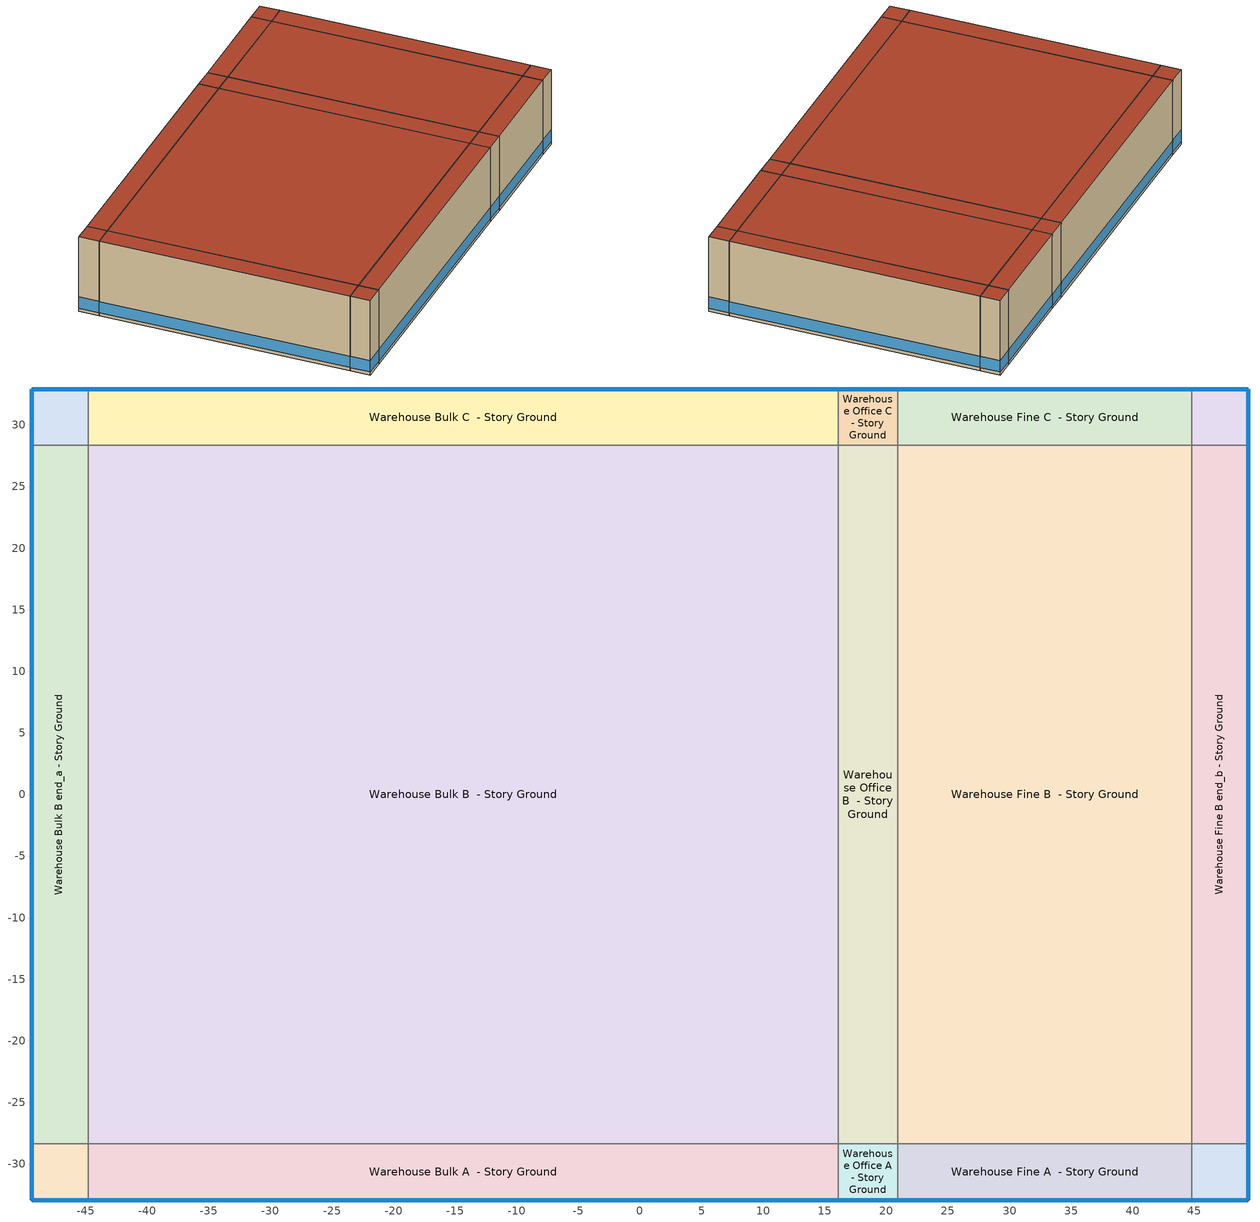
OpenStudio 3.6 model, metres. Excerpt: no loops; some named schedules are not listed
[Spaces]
Warehouse Bulk A end_a - Story Ground
 floor ground (Foundation F 093 Perim 914 Area 209): -49.38,-32.92 -49.38,-28.35 -44.81,-28.35 -44.81,-32.92 z0
 wall outside: -49.38,-28.35 -49.38,-32.92 -44.81,-32.92 z0:18.29
 wall to Warehouse Bulk B end_a - Story Ground: -44.81,-28.35 -49.38,-28.35 z0:18.29
 wall to Warehouse Bulk A  - Story Ground: -44.81,-32.92 -44.81,-28.35 z0:18.29
 window: -49.36,-32.92 -44.84,-32.92 / -49.38,-28.38 -49.38,-32.9 z0.76:3.54
 roof outside: -44.81,-32.92 -44.81,-28.35 -49.38,-28.35 -49.38,-32.92 z18.29
Warehouse Bulk B end_a - Story Ground
 floor ground (Foundation F 093 Perim 567 Area 25923): -49.38,-28.35 -49.38,28.35 -44.81,28.35 -44.81,-28.35 z0
 wall outside: -49.38,28.35 -49.38,-28.35 z0:18.29
 wall to Warehouse Bulk C end_a - Story Ground: -44.81,28.35 -49.38,28.35 z0:18.29
 wall to Warehouse Bulk B  - Story Ground: -44.81,-28.35 -44.81,28.35 z0:18.29
 window: -49.38,28.32 -49.38,-28.32 z0.76:3.51
 roof outside: -44.81,-28.35 -44.81,28.35 -49.38,28.35 -49.38,-28.35 z18.29
Warehouse Bulk C end_a - Story Ground
 floor ground (Foundation F 093 Perim 914 Area 209): -49.38,28.35 -49.38,32.92 -44.81,32.92 -44.81,28.35 z0
 wall outside: -44.81,32.92 -49.38,32.92 -49.38,28.35 z0:18.29
 wall to Warehouse Bulk C  - Story Ground: -44.81,28.35 -44.81,32.92 z0:18.29
 window: -44.84,32.92 -49.36,32.92 / -49.38,32.9 -49.38,28.38 z0.76:3.54
 roof outside: -44.81,28.35 -44.81,32.92 -49.38,32.92 -49.38,28.35 z18.29
Warehouse Bulk A  - Story Ground
 floor ground (Foundation F 093 Perim 6089 Area 27839): -44.81,-32.92 -44.81,-28.35 16.08,-28.35 16.08,-32.92 z0
 wall outside: -44.81,-32.92 16.08,-32.92 z0:18.29
 wall to Warehouse Bulk B  - Story Ground: 16.08,-28.35 -44.81,-28.35 z0:18.29
 wall to Warehouse Office A  - Story Ground: 16.08,-32.92 16.08,-28.35 z0:18.29
 window: -44.79,-32.92 16.05,-32.92 z0.76:3.51
 roof outside: 16.08,-32.92 16.08,-28.35 -44.81,-28.35 -44.81,-32.92 z18.29
Warehouse Bulk B  - Story Ground
 floor ground (Foundation F 093 Perim 0 Area 345251): -44.81,-28.35 -44.81,28.35 16.08,28.35 16.08,-28.35 z0
 wall to Warehouse Bulk C  - Story Ground: 16.08,28.35 -44.81,28.35 z0:18.29
 wall to Warehouse Office B  - Story Ground: 16.08,-28.35 16.08,28.35 z0:18.29
 roof outside: 16.08,-28.35 16.08,28.35 -44.81,28.35 -44.81,-28.35 z18.29
Warehouse Bulk C  - Story Ground
 floor ground (Foundation F 093 Perim 6089 Area 27839): -44.81,28.35 -44.81,32.92 16.08,32.92 16.08,28.35 z0
 wall outside: 16.08,32.92 -44.81,32.92 z0:18.29
 wall to Warehouse Office C  - Story Ground: 16.08,28.35 16.08,32.92 z0:18.29
 window: 16.05,32.92 -44.79,32.92 z0.76:3.51
 roof outside: 16.08,28.35 16.08,32.92 -44.81,32.92 -44.81,28.35 z18.29
Warehouse Office A  - Story Ground
 floor ground (Foundation F 093 Perim 484 Area 2213): 16.08,-32.92 16.08,-28.35 20.92,-28.35 20.92,-32.92 z0
 wall outside: 16.08,-32.92 20.92,-32.92 z0:18.29
 wall to Warehouse Office B  - Story Ground: 20.92,-28.35 16.08,-28.35 z0:18.29
 wall to Warehouse Fine A  - Story Ground: 20.92,-32.92 20.92,-28.35 z0:18.29
 window: 16.1,-32.92 20.89,-32.92 z0.76:3.53
 roof outside: 20.92,-32.92 20.92,-28.35 16.08,-28.35 16.08,-32.92 z18.29
Warehouse Office B  - Story Ground
 floor ground (Foundation F 093 Perim 0 Area 2744): 16.08,-28.35 16.08,28.35 20.92,28.35 20.92,-28.35 z0
 wall to Warehouse Office C  - Story Ground: 20.92,28.35 16.08,28.35 z0:18.29
 wall to Warehouse Fine B  - Story Ground: 20.92,-28.35 20.92,28.35 z0:18.29
 roof outside: 20.92,-28.35 20.92,28.35 16.08,28.35 16.08,-28.35 z18.29
Warehouse Office C  - Story Ground
 floor ground (Foundation F 093 Perim 484 Area 2213): 16.08,28.35 16.08,32.92 20.92,32.92 20.92,28.35 z0
 wall outside: 20.92,32.92 16.08,32.92 z0:18.29
 wall to Warehouse Fine C  - Story Ground: 20.92,28.35 20.92,32.92 z0:18.29
 window: 20.89,32.92 16.1,32.92 z0.76:3.53
 roof outside: 20.92,28.35 20.92,32.92 16.08,32.92 16.08,28.35 z18.29
Warehouse Fine A  - Story Ground
 floor ground (Foundation F 093 Perim 2389 Area 10924): 20.92,-32.92 20.92,-28.35 44.81,-28.35 44.81,-32.92 z0
 wall outside: 20.92,-32.92 44.81,-32.92 z0:18.29
 wall to Warehouse Fine B  - Story Ground: 44.81,-28.35 20.92,-28.35 z0:18.29
 wall to Warehouse Fine A end_b - Story Ground: 44.81,-32.92 44.81,-28.35 z0:18.29
 window: 20.94,-32.92 44.79,-32.92 z0.76:3.51
 roof outside: 44.81,-32.92 44.81,-28.35 20.92,-28.35 20.92,-32.92 z18.29
Warehouse Fine B  - Story Ground
 floor ground (Foundation F 093 Perim 0 Area 135471): 20.92,-28.35 20.92,28.35 44.81,28.35 44.81,-28.35 z0
 wall to Warehouse Fine C  - Story Ground: 44.81,28.35 20.92,28.35 z0:18.29
 wall to Warehouse Fine B end_b - Story Ground: 44.81,-28.35 44.81,28.35 z0:18.29
 roof outside: 44.81,-28.35 44.81,28.35 20.92,28.35 20.92,-28.35 z18.29
Warehouse Fine C  - Story Ground
 floor ground (Foundation F 093 Perim 2389 Area 10924): 20.92,28.35 20.92,32.92 44.81,32.92 44.81,28.35 z0
 wall outside: 44.81,32.92 20.92,32.92 z0:18.29
 wall to Warehouse Fine C end_b - Story Ground: 44.81,28.35 44.81,32.92 z0:18.29
 window: 44.79,32.92 20.94,32.92 z0.76:3.51
 roof outside: 44.81,28.35 44.81,32.92 20.92,32.92 20.92,28.35 z18.29
Warehouse Fine A end_b - Story Ground
 floor ground (Foundation F 093 Perim 914 Area 209): 44.81,-32.92 44.81,-28.35 49.38,-28.35 49.38,-32.92 z0
 wall outside: 44.81,-32.92 49.38,-32.92 49.38,-28.35 z0:18.29
 wall to Warehouse Fine B end_b - Story Ground: 49.38,-28.35 44.81,-28.35 z0:18.29
 window: 49.38,-32.9 49.38,-28.38 / 44.84,-32.92 49.36,-32.92 z0.76:3.54
 roof outside: 49.38,-32.92 49.38,-28.35 44.81,-28.35 44.81,-32.92 z18.29
Warehouse Fine B end_b - Story Ground
 floor ground (Foundation F 093 Perim 567 Area 25923): 44.81,-28.35 44.81,28.35 49.38,28.35 49.38,-28.35 z0
 wall outside: 49.38,-28.35 49.38,28.35 z0:18.29
 wall to Warehouse Fine C end_b - Story Ground: 49.38,28.35 44.81,28.35 z0:18.29
 window: 49.38,-28.32 49.38,28.32 z0.76:3.51
 roof outside: 49.38,-28.35 49.38,28.35 44.81,28.35 44.81,-28.35 z18.29
Warehouse Fine C end_b - Story Ground
 floor ground (Foundation F 093 Perim 914 Area 209): 44.81,28.35 44.81,32.92 49.38,32.92 49.38,28.35 z0
 wall outside: 49.38,28.35 49.38,32.92 44.81,32.92 z0:18.29
 window: 49.36,32.92 44.84,32.92 / 49.38,28.38 49.38,32.9 z0.76:3.54
 roof outside: 49.38,28.35 49.38,32.92 44.81,32.92 44.81,28.35 z18.29
[Site]
Kodiak Airport: Latitude {deg}=57.75; Longitude {deg}=-152.5; Time Zone {hr}=-9; Elevation {m}=5; Terrain=Urban
[ClimateZones]
Climate Zone Institution Name 1=ASHRAE; Climate Zone Document Name 1=ANSI/ASHRAE Standard 169; Climate Zone Document Year 1=2006; Climate Zone Value 1=8A; Climate Zone Institution Name 2=CEC; Climate Zone Document Name 2=California Climate Zone Descriptions; Climate Zone Document Year 2=1995
[Site:WaterMainsTemperature]
Calculation Method=Correlation; Annual Average Outdoor Air Temperature {C}=-1.525; Maximum Difference In Monthly Average Outdoor Air Temperatures {deltaC}=36.2
[Site:GroundTemperature:FCfactorMethod]
January Ground Temperature {C}=-3.1; February Ground Temperature {C}=-17.7; March Ground Temperature {C}=-19.3; April Ground Temperature {C}=-17.6; May Ground Temperature {C}=-15.4; June Ground Temperature {C}=-10.3; July Ground Temperature {C}=0.7; August Ground Temperature {C}=10.6; September Ground Temperature {C}=16; October Ground Temperature {C}=16.9; November Ground Temperature {C}=14.2; December Ground Temperature {C}=6.7
[SizingPeriod:DesignDay] Barometric Pressure {Pa}=100917; Wind Speed {m/s}=5; Wind Direction {deg}=320; Rain Indicator=No; Snow Indicator=No; Day of Month=21; Day Type=SummerDesignDay; Daylight Saving Time Indicator=No; Humidity Condition Type=Wetbulb; Dry-Bulb Temperature Range Modifier Type=DefaultMultipliers; Solar Model Indicator=ASHRAETau
Name | Maximum Dry-Bulb Temperature {C} | Daily Dry-Bulb Temperature Range {deltaC} | Month | Wetbulb or DewPoint at Maximum Dry-Bulb {C} | ASHRAE Clear Sky Optical Depth for Beam Irradiance | ASHRAE Clear Sky Optical Depth for Diffuse Irradiance
Kodiak December .4% Condns WB=>MCDB | 6.5 | 5.1 | 12 | 6.2 | 0.359 | 2.403
Kodiak November .4% Condns WB=>MCDB | 8.7 | 5.3 | 11 | 8.2 | 0.358 | 2.388
Kodiak October .4% Condns WB=>MCDB | 11.3 | 6.2 | 10 | 10.7 | 0.34 | 2.431
Kodiak September .4% Condns WB=>MCDB | 16.2 | 6.4 | 9 | 13.8 | 0.333 | 2.489
[Building]
90.1-2016|Warehouse: North Axis {deg}=0; Default Construction Set=90.1-2016 - Warehouse - ASHRAE 169-2013-8A; Default Schedule Set=Building Default Schedule Set; Standards Number of Stories=1; Standards Number of Above Ground Stories=1; Standards Building Type=Warehouse
[Material:NoMass] Thermal Absorptance=0.9; Solar Absorptance=0.7
Name | Roughness | Thermal Resistance {m2-K/W} | Visible Absorptance
CP02 CARPET PAD | VeryRough | 0.21648 | 0.8
Typical Carpet Pad | Smooth | 0.21648 | 0.8
Typical Insulation R-23.75 1 | Smooth | 4.18206 | 0.7
Typical Insulation R-26.25 | Smooth | 4.62235 | 0.7
Typical Insulation R-1.85 | Smooth | 0.326262 | 0.7
Typical Insulation R-2.38 | Smooth | 0.418404 | 0.7
Typical Insulation R-18.44 | Smooth | 3.24833 | 0.7
[Material]
Name | Roughness | Thickness {m} | Conductivity {W/m-K} | Density {kg/m3} | Specific Heat {J/kg-K} | Thermal Absorptance | Solar Absorptance | Visible Absorptance
100mm Normalweight concrete floor | MediumSmooth | 0.1016 | 2.31 | 2322 | 832
G01 13mm gypsum board | Smooth | 0.0127 | 0.16 | 800 | 1090 | 0.9 | 0.7 | 0.5
4 in. Normalweight Concrete Floor | MediumRough | 0.1016 | 2.31 | 2322 | 832 | 0.9 | 0.7 | 0.7
8 in. Concrete Block Basement Wall | MediumRough | 0.2032 | 1.326 | 1842 | 912 | 0.9 | 0.7 | 0.7
F08 Metal surface; Metal Roof Surface | Smooth | 0.0008 | 45.28 | 7824 | 500 | 0.9 | 0.7 | 0.7
G05 25mm wood | MediumSmooth | 0.0254 | 0.15 | 608 | 1630 | 0.9 | 0.5 | 0.5
1/2IN Gypsum | Smooth | 0.0127 | 0.16 | 784.9 | 830 | 0.9 | 0.4 | 0.4
6 in. Normalweight Concrete Floor | MediumRough | 0.1524 | 2.31 | 2322 | 832 | 0.9 | 0.7 | 0.7
1IN Stucco | Smooth | 0.0253 | 0.6918 | 1858 | 837 | 0.9 | 0.7 | 0.92
8IN CONCRETE HW RefBldg | Rough | 0.2032 | 1.311 | 2240 | 836.8 | 0.9 | 0.7 | 0.7
Std Wood 6inch 2 | MediumSmooth | 0.15 | 0.12 | 540 | 1210 | 0.9 | 0.7 | 0.7
[Construction]
Typical Interior Floor: 100mm Normalweight concrete floor, CP02 CARPET PAD
Typical Interior Wall: G01 13mm gypsum board, G01 13mm gypsum board
Typical Interior Ceiling: CP02 CARPET PAD, 100mm Normalweight concrete floor
Typical Insulated Basement Mass Wall: 8 in. Concrete Block Basement Wall
Typical Interior Window: Clear 3mm
Typical Interior Door; Typical Interior Partition: G05 25mm wood
Typical Insulated Exterior Mass Floor R-26.32 1: Typical Insulation R-23.75 1, 4 in. Normalweight Concrete Floor, Typical Carpet Pad
Typical Insulated Metal Building Roof R-27.03: Metal Roof Surface, Typical Insulation R-26.25
Typical Insulated Carpeted 6in Slab Floor: 6 in. Normalweight Concrete Floor, Typical Carpet Pad
U 0.38 SHGC 0.45 Simple Glazing Window U-0.38 SHGC 0.45: U 0.38 SHGC 0.45 Simple Glazing U-0.38 SHGC 0.45
U 0.38 SHGC 0.45 Simple Glazing Window U-0.38 SHGC 0.45 1: U 0.38 SHGC 0.45 Simple Glazing U-0.38 SHGC 0.45 1
Typical Insulated Metal Door R-2.7: F08 Metal surface, Typical Insulation R-1.85
U 0.38 SHGC 0.45 Simple Glazing Window U-0.38 SHGC 0.45 2: U 0.38 SHGC 0.45 Simple Glazing U-0.38 SHGC 0.45 2
Typical Overhead Door R-3.23: Typical Insulation R-2.38
U 0.85 SHGC 0.55 Simple Glazing Window U-0.85 SHGC 0.55: U 0.85 SHGC 0.55 Simple Glazing U-0.85 SHGC 0.55
Typical Insulated Exterior Mass Wall R-20.83: 1IN Stucco, 8IN CONCRETE HW RefBldg, Typical Insulation R-18.44, 1/2IN Gypsum
InteriorFurnishings 2: Std Wood 6inch 2
[WindowMaterial:Glazing]
Clear 3mm: Optical Data Type=SpectralAverage; Thickness {m}=0.003; Solar Transmittance at Normal Incidence=0.837; Front Side Solar Reflectance at Normal Incidence=0.075; Back Side Solar Reflectance at Normal Incidence=0.075; Visible Transmittance at Normal Incidence=0.898; Front Side Visible Reflectance at Normal Incidence=0.081; Back Side Visible Reflectance at Normal Incidence=0.081; Infrared Transmittance at Normal Incidence=0; Front Side Infrared Hemispherical Emissivity=0.84; Back Side Infrared Hemispherical Emissivity=0.84; Conductivity {W/m-K}=0.9; Dirt Correction Factor for Solar and Visible Transmittance=1; Solar Diffusing=No
[Construction:FfactorGroundFloor] F-Factor {W/m-K}=0.934597
Name | Area {m2} | PerimeterExposed {m}
Foundation F 093 Perim 567 Area 25923 | 259.234 | 56.7003
Foundation F 093 Perim 2389 Area 10924 | 109.237 | 23.8925
Foundation F 093 Perim 0 Area 135471 | 1354.71 | 0
Foundation F 093 Perim 914 Area 209 | 20.9032 | 9.144
Foundation F 093 Perim 484 Area 2213 | 22.1265 | 4.83956
Foundation F 093 Perim 0 Area 345251 | 3452.51 | 0
Foundation F 093 Perim 0 Area 2744 | 274.405 | 0
Foundation F 093 Perim 6089 Area 27839 | 278.391 | 60.8904
[DefaultConstructionSet]
90.1-2016 - Warehouse - ASHRAE 169-2013-8A: Default Exterior Surface Constructions=Default Surface Constructions 7; Default Interior Surface Constructions=Default Surface Constructions 8; Default Ground Contact Surface Constructions=Default Surface Constructions 9; Default Exterior SubSurface Constructions=Default Sub Surface Constructions 5; Default Interior SubSurface Constructions=Default Sub Surface Constructions 6; Interior Partition Construction=Typical Interior Partition
[DefaultSurfaceConstructions]
Name | Floor Construction | Wall Construction | Roof Ceiling Construction
Default Surface Constructions 7 | Typical Insulated Exterior Mass Floor R-26.32 1 | Typical Insulated Exterior Mass Wall R-20.83 | Typical Insulated Metal Building Roof R-27.03
Default Surface Constructions 8 | Typical Interior Floor | Typical Interior Wall | Typical Interior Ceiling
Default Surface Constructions 9 | Typical Insulated Carpeted 6in Slab Floor | Typical Insulated Basement Mass Wall
[DefaultSubSurfaceConstructions]
Name | Fixed Window Construction | Operable Window Construction | Door Construction | Glass Door Construction | Overhead Door Construction | Skylight Construction | Tubular Daylight Dome Construction | Tubular Daylight Diffuser Construction
Default Sub Surface Constructions 5 | U 0.38 SHGC 0.45 Simple Glazing Window U-0.38 SHGC 0.45 | U 0.38 SHGC 0.45 Simple Glazing Window U-0.38 SHGC 0.45 1 | Typical Insulated Metal Door R-2.7 | U 0.38 SHGC 0.45 Simple Glazing Window U-0.38 SHGC 0.45 2 | Typical Overhead Door R-3.23 | U 0.85 SHGC 0.55 Simple Glazing Window U-0.85 SHGC 0.55 | Typical Interior Window | Typical Interior Window
Default Sub Surface Constructions 6 | Typical Interior Window | Typical Interior Window | Typical Interior Door
[WindowMaterial:SimpleGlazingSystem]
Name | U-Factor {W/m2-K} | Solar Heat Gain Coefficient
U 0.38 SHGC 0.45 Simple Glazing U-0.38 SHGC 0.45; U 0.38 SHGC 0.45 Simple Glazing U-0.38 SHGC 0.45 1; U 0.38 SHGC 0.45 Simple Glazing U-0.38 SHGC 0.45 2 | 2.15774 | 0.45
U 0.85 SHGC 0.55 Simple Glazing U-0.85 SHGC 0.55 | 4.82652 | 0.55
[Lights:Definition] Design Level Calculation Method=Watts/Area; Fraction Visible=0.18; Return Air Fraction=0
Name | Watts per Space Floor Area {W/m2} | Fraction Radiant
Warehouse Bulk Lights Definition | 3.76737 | 0.42
Warehouse Fine Lights Definition | 7.4271 | 0.42
Warehouse Office Lights Definition | 8.50349 | 0.37
[Exterior:Lights:Definition]
Name | Design Level {W}
Occ Sensing Exterior Lights Def | 861.3
NonDimming Exterior Lights Def | 50.7
[Exterior:Lights] Control Option=AstronomicalClock
Name | Exterior Lights Definition | Schedule
Occ Sensing Exterior Lights Def | Occ Sensing Exterior Lights Def | OfficeSmall Exterior_lighting_schedule_b
NonDimming Exterior Lights Def | NonDimming Exterior Lights Def | OfficeSmall Exterior_lighting_schedule_a
[SpaceType] Standards Building Type=Warehouse
Name | Default Schedule Set | Design Specification Outdoor Air Object | Standards Space Type
Warehouse Office - 90.1-2016 | Warehouse Office Schedule Set | Warehouse Office Ventilation | Office
Warehouse Fine - 90.1-2016 | Warehouse Fine Schedule Set | Warehouse Fine Ventilation | Fine
Warehouse Bulk - 90.1-2016 | Warehouse Bulk Schedule Set | Warehouse Bulk Ventilation | Bulk
[BuildingStory]
Story Ground: Nominal Z Coordinate {m}=0; Nominal Floor to Floor Height {m}=18.288
[Space] Building Story=Story Ground
Name | Space Type | Thermal Zone
Warehouse Bulk A end_a - Story Ground | Warehouse Bulk - 90.1-2016 | Zone Warehouse Bulk A end_a - Story Ground
Warehouse Bulk B end_a - Story Ground | Warehouse Bulk - 90.1-2016 | Zone Warehouse Bulk B end_a - Story Ground
Warehouse Bulk C end_a - Story Ground | Warehouse Bulk - 90.1-2016 | Zone Warehouse Bulk C end_a - Story Ground
Warehouse Bulk A  - Story Ground | Warehouse Bulk - 90.1-2016 | Zone Warehouse Bulk A  - Story Ground
Warehouse Bulk B  - Story Ground | Warehouse Bulk - 90.1-2016 | Zone Warehouse Bulk B  - Story Ground
Warehouse Bulk C  - Story Ground | Warehouse Bulk - 90.1-2016 | Zone Warehouse Bulk C  - Story Ground
Warehouse Office A  - Story Ground | Warehouse Office - 90.1-2016 | Zone Warehouse Office A  - Story Ground
Warehouse Office B  - Story Ground | Warehouse Office - 90.1-2016 | Zone Warehouse Office B  - Story Ground
Warehouse Office C  - Story Ground | Warehouse Office - 90.1-2016 | Zone Warehouse Office C  - Story Ground
Warehouse Fine A  - Story Ground | Warehouse Fine - 90.1-2016 | Zone Warehouse Fine A  - Story Ground
Warehouse Fine B  - Story Ground | Warehouse Fine - 90.1-2016 | Zone Warehouse Fine B  - Story Ground
Warehouse Fine C  - Story Ground | Warehouse Fine - 90.1-2016 | Zone Warehouse Fine C  - Story Ground
Warehouse Fine A end_b - Story Ground | Warehouse Fine - 90.1-2016 | Zone Warehouse Fine A end_b - Story Ground
Warehouse Fine B end_b - Story Ground | Warehouse Fine - 90.1-2016 | Zone Warehouse Fine B end_b - Story Ground
Warehouse Fine C end_b - Story Ground | Warehouse Fine - 90.1-2016 | Zone Warehouse Fine C end_b - Story Ground
[ThermalZone] Multiplier=1; Use Ideal Air Loads=No
Name | Thermostat | Primary Daylighting Control | Fraction of Zone Controlled by Primary Daylighting Control | Secondary Daylighting Control | Fraction of Zone Controlled by Secondary Daylighting Control
Zone Warehouse Bulk A end_a - Story Ground | Warehouse Bulk - 90.1-2016 Thermostat 1
Zone Warehouse Bulk B end_a - Story Ground | Warehouse Bulk - 90.1-2016 Thermostat 3 | Warehouse Bulk B end_a - Story Ground Daylt Sensor 1 | 0.767 | Warehouse Bulk B end_a - Story Ground Daylt Sensor 2 | 0.232
Zone Warehouse Bulk C end_a - Story Ground | Warehouse Bulk - 90.1-2016 Thermostat 5
Zone Warehouse Bulk A  - Story Ground | Warehouse Bulk - 90.1-2016 Thermostat | Warehouse Bulk A  - Story Ground Daylt Sensor 1 | 0.767 | Warehouse Bulk A  - Story Ground Daylt Sensor 2 | 0.232
Zone Warehouse Bulk B  - Story Ground | Warehouse Bulk - 90.1-2016 Thermostat 2
Zone Warehouse Bulk C  - Story Ground | Warehouse Bulk - 90.1-2016 Thermostat 4 | Warehouse Bulk C  - Story Ground Daylt Sensor 1 | 0.767 | Warehouse Bulk C  - Story Ground Daylt Sensor 2 | 0.232
Zone Warehouse Office A  - Story Ground | Warehouse Office - 90.1-2016 Thermostat
Zone Warehouse Office B  - Story Ground | Warehouse Office - 90.1-2016 Thermostat 1
Zone Warehouse Office C  - Story Ground | Warehouse Office - 90.1-2016 Thermostat 2
Zone Warehouse Fine A  - Story Ground | Warehouse Fine - 90.1-2016 Thermostat | Warehouse Fine A  - Story Ground Daylt Sensor 1 | 0.768 | Warehouse Fine A  - Story Ground Daylt Sensor 2 | 0.231
Zone Warehouse Fine B  - Story Ground | Warehouse Fine - 90.1-2016 Thermostat 2
Zone Warehouse Fine C  - Story Ground | Warehouse Fine - 90.1-2016 Thermostat 4 | Warehouse Fine C  - Story Ground Daylt Sensor 1 | 0.768 | Warehouse Fine C  - Story Ground Daylt Sensor 2 | 0.231
Zone Warehouse Fine A end_b - Story Ground | Warehouse Fine - 90.1-2016 Thermostat 1
Zone Warehouse Fine B end_b - Story Ground | Warehouse Fine - 90.1-2016 Thermostat 3 | Warehouse Fine B end_b - Story Ground Daylt Sensor 1 | 0.767 | Warehouse Fine B end_b - Story Ground Daylt Sensor 2 | 0.232
Zone Warehouse Fine C end_b - Story Ground | Warehouse Fine - 90.1-2016 Thermostat 5
[People:Definition]
Warehouse Office People Definition: Number of People Calculation Method=People/Area; People per Space Floor Area {person/m2}=0.0210973; Fraction Radiant=0.3; Enable ASHRAE 55 Comfort Warnings=Yes; Thermal Comfort Model Type 1=Fanger; Thermal Comfort Model Type 2=AdaptiveASH55
[ElectricEquipment:Definition] Design Level Calculation Method=Watts/Area
Name | Watts per Space Floor Area {W/m2} | Fraction Latent | Fraction Radiant | Fraction Lost
Warehouse Bulk Elec Equip Definition | 2.55842 | 0 | 0.5 | 0
Warehouse Office Elec Equip Definition | 8.07293 | 0 | 0.5 | 0
Server | 15 |  |  | 0.95
Hangar Doors | 18 |  |  | 0.95
[Lights] Fraction Replaceable=1
Name | Lights Definition | Space or SpaceType
Warehouse Bulk Lights | Warehouse Bulk Lights Definition | Warehouse Bulk - 90.1-2016
Warehouse Fine Lights | Warehouse Fine Lights Definition | Warehouse Fine - 90.1-2016
Warehouse Office Lights | Warehouse Office Lights Definition | Warehouse Office - 90.1-2016
[ElectricEquipment]
Name | Electric Equipment Definition | Space or SpaceType
Warehouse Bulk Elec Equip | Warehouse Bulk Elec Equip Definition | Warehouse Bulk - 90.1-2016
Warehouse Office Elec Equip | Warehouse Office Elec Equip Definition | Warehouse Office - 90.1-2016
Electric Equipment 1 | Server | Warehouse Office - 90.1-2016
Electric Equipment 2 | Hangar Doors | Warehouse Bulk - 90.1-2016
[DesignSpecification:OutdoorAir] Outdoor Air Method=Sum; Outdoor Air Flow per Floor Area {m3/s-m2}=0.0003048
Name | Outdoor Air Flow per Person {m3/s-person}
Warehouse Bulk Ventilation; Warehouse Fine Ventilation
Warehouse Office Ventilation | 0.00235974
[DefaultScheduleSet]
Name | Number of People Schedule | People Activity Level Schedule | Lighting Schedule | Electric Equipment Schedule | Infiltration Schedule | Hours of Operation Schedule
Warehouse Bulk Schedule Set | Warehouse BLDG_OCC_SCH | Warehouse Office Activity Schedule | Warehouse BLDG_LIGHT_STORAGE_SCH | Warehouse Bldg Equip | Warehouse Bulk Infil Schedule
Warehouse Fine Schedule Set | Warehouse BLDG_OCC_SCH | Warehouse Office Activity Schedule | Warehouse BLDG_LIGHT_STORAGE_SCH | Warehouse Bldg Equip | Warehouse Fine Infil Schedule
Warehouse Office Schedule Set | Warehouse BLDG_OCC_SCH | Warehouse Office Activity Schedule | Warehouse BLDG_LIGHT_OFFICE_SCH_2013 | Warehouse Office_Plug_SCH_2013 | Warehouse Office Infil Schedule
Building Default Schedule Set |  |  |  |  |  | Building Hours of Operation NonResidential
[People]
Warehouse Office People: People Definition=Warehouse Office People Definition; Space or SpaceType=Warehouse Office - 90.1-2016; Work Efficiency Schedule=Work Efficiency Schedule; Clothing Insulation Schedule=Clothing Schedule; Air Velocity Schedule=Air Velocity Schedule; Multiplier=1
[SpaceInfiltration:DesignFlowRate] Schedule=Always On Discrete; Design Flow Rate Calculation Method=Flow/ExteriorArea; Constant Term Coefficient=0; Temperature Term Coefficient=0; Velocity Term Coefficient=0.224; Velocity Squared Term Coefficient=0
Name | Space or SpaceType | Flow per Exterior Surface Area {m3/s-m2}
Warehouse Bulk A  - Story Ground Infiltration | Warehouse Bulk A  - Story Ground | 0.000455659
Warehouse Bulk A end_a - Story Ground Infiltration | Warehouse Bulk A end_a - Story Ground | 0.000506287
Warehouse Bulk B end_a - Story Ground Infiltration | Warehouse Bulk B end_a - Story Ground | 0.000455659
Warehouse Bulk C  - Story Ground Infiltration | Warehouse Bulk C  - Story Ground | 0.000455659
Warehouse Bulk C end_a - Story Ground Infiltration | Warehouse Bulk C end_a - Story Ground | 0.000506287
Warehouse Fine A  - Story Ground Infiltration | Warehouse Fine A  - Story Ground | 0.000455659
Warehouse Fine A end_b - Story Ground Infiltration | Warehouse Fine A end_b - Story Ground | 0.000506287
Warehouse Fine B end_b - Story Ground Infiltration | Warehouse Fine B end_b - Story Ground | 0.000455659
Warehouse Fine C  - Story Ground Infiltration | Warehouse Fine C  - Story Ground | 0.000455659
Warehouse Fine C end_b - Story Ground Infiltration | Warehouse Fine C end_b - Story Ground | 0.000506287
Warehouse Office A  - Story Ground Infiltration | Warehouse Office A  - Story Ground | 0.000455659
Warehouse Office C  - Story Ground Infiltration | Warehouse Office C  - Story Ground | 0.000455659
[Daylighting:Control] Position Z-Coordinate {m}=0.762; Lighting Control Type=Stepped; Minimum Input Power Fraction for Continuous Dimming Control=0.3; Minimum Light Output Fraction for Continuous Dimming Control=0.2; Number of Stepped Control Steps=3; Probability Lighting will be Reset When Needed in Manual Stepped Control=1; Maximum Allowable Discomfort Glare Index=22
Name | Space | Position X-Coordinate {m} | Position Y-Coordinate {m} | Illuminance Setpoint {lux}
Warehouse Bulk A  - Story Ground Daylt Sensor 1 | Warehouse Bulk A  - Story Ground | 30.4452 | 2.31494 | 215
Warehouse Bulk A  - Story Ground Daylt Sensor 2 | Warehouse Bulk A  - Story Ground | 30.4452 | 4.66496 | 215
Warehouse Bulk B end_a - Story Ground Daylt Sensor 1 | Warehouse Bulk B end_a - Story Ground | 2.31506 | 28.3502 | 215
Warehouse Bulk B end_a - Story Ground Daylt Sensor 2 | Warehouse Bulk B end_a - Story Ground | 4.66519 | 28.3502 | 215
Warehouse Bulk C  - Story Ground Daylt Sensor 1 | Warehouse Bulk C  - Story Ground | 30.4452 | 2.25706 | 215
Warehouse Bulk C  - Story Ground Daylt Sensor 2 | Warehouse Bulk C  - Story Ground | 30.4452 | -0.0929624 | 215
Warehouse Fine A  - Story Ground Daylt Sensor 1 | Warehouse Fine A  - Story Ground | 11.9463 | 2.31729 | 323
Warehouse Fine A  - Story Ground Daylt Sensor 2 | Warehouse Fine A  - Story Ground | 11.9463 | 4.66969 | 323
Warehouse Fine B end_b - Story Ground Daylt Sensor 1 | Warehouse Fine B end_b - Story Ground | 2.25694 | 28.3502 | 323
Warehouse Fine B end_b - Story Ground Daylt Sensor 2 | Warehouse Fine B end_b - Story Ground | -0.0931877 | 28.3502 | 323
Warehouse Fine C  - Story Ground Daylt Sensor 1 | Warehouse Fine C  - Story Ground | 11.9463 | 2.25471 | 323
Warehouse Fine C  - Story Ground Daylt Sensor 2 | Warehouse Fine C  - Story Ground | 11.9463 | -0.0976898 | 323
[ThermostatSetpoint:DualSetpoint]
Name | Heating Setpoint Temperature Schedule | Cooling Setpoint Temperature Schedule
Warehouse Bulk - 90.1-2016 Thermostat; Warehouse Bulk - 90.1-2016 Thermostat 1; Warehouse Bulk - 90.1-2016 Thermostat 2; Warehouse Bulk - 90.1-2016 Thermostat 3; Warehouse Bulk - 90.1-2016 Thermostat 4; Warehouse Bulk - 90.1-2016 Thermostat 5 | Warehouse Bulk Storage Heating Setpoint Schedule | Warehouse ClgSetp BulkStorage
Warehouse Fine - 90.1-2016 Thermostat; Warehouse Fine - 90.1-2016 Thermostat 1; Warehouse Fine - 90.1-2016 Thermostat 2; Warehouse Fine - 90.1-2016 Thermostat 3; Warehouse Fine - 90.1-2016 Thermostat 4; Warehouse Fine - 90.1-2016 Thermostat 5 | Warehouse Fine Storage Heating Setpoint Schedule | Warehouse Fine Storage Cooling Setpoint Schedule
Warehouse Office - 90.1-2016 Thermostat; Warehouse Office - 90.1-2016 Thermostat 1; Warehouse Office - 90.1-2016 Thermostat 2 | Warehouse HtgSetp | Warehouse ClgSetp
[InternalMass:Definition]
Internal Mass Definition 3: Construction=InteriorFurnishings 2; Design Level Calculation Method=SurfaceArea/Area; Surface Area per Space Floor Area=2
[InternalMass] Internal Mass Definition=Internal Mass Definition 3; Multiplier=1
Name | Space or SpaceType
Warehouse Fine B end_b - Story Ground Mass | Warehouse Fine B end_b - Story Ground
Warehouse Fine C  - Story Ground Mass | Warehouse Fine C  - Story Ground
Warehouse Fine B  - Story Ground Mass | Warehouse Fine B  - Story Ground
Warehouse Fine A  - Story Ground Mass | Warehouse Fine A  - Story Ground
Warehouse Fine C end_b - Story Ground Mass | Warehouse Fine C end_b - Story Ground
Warehouse Office C  - Story Ground Mass | Warehouse Office C  - Story Ground
Warehouse Office A  - Story Ground Mass | Warehouse Office A  - Story Ground
Warehouse Office B  - Story Ground Mass | Warehouse Office B  - Story Ground
Warehouse Fine A end_b - Story Ground Mass | Warehouse Fine A end_b - Story Ground
[Schedule:Constant]
Always On Discrete: Value=1
[Schedule:Ruleset]
Name | Default Day Schedule | Summer Design Day Schedule | Winter Design Day Schedule
Clothing Schedule | Clothing Schedule Default Winter Clothes
Air Velocity Schedule | Air Velocity Schedule Default
Work Efficiency Schedule | Work Efficiency Schedule Default
OfficeSmall Exterior_lighting_schedule_b | OfficeSmall Exterior_lighting_schedule_b Default | OfficeSmall Exterior_lighting_schedule_b Summer Design Day | OfficeSmall Exterior_lighting_schedule_b Winter Design Day
OfficeSmall Exterior_lighting_schedule_a | OfficeSmall Exterior_lighting_schedule_a Default | OfficeSmall Exterior_lighting_schedule_a Summer Design Day | OfficeSmall Exterior_lighting_schedule_a Winter Design Day
Warehouse BLDG_OCC_SCH | Warehouse BLDG_OCC_SCH Default | Warehouse BLDG_OCC_SCH Summer Design Day | Warehouse BLDG_OCC_SCH Winter Design Day
Warehouse Office Activity Schedule | Warehouse Office Activity Schedule Default | Warehouse Office Activity Schedule Summer Design Day | Warehouse Office Activity Schedule Winter Design Day
Warehouse BLDG_LIGHT_STORAGE_SCH | Warehouse BLDG_LIGHT_STORAGE_SCH Default | Warehouse BLDG_LIGHT_STORAGE_SCH Summer Design Day | Warehouse BLDG_LIGHT_STORAGE_SCH Winter Design Day
Warehouse Bldg Equip | Warehouse Bldg Equip Default | Warehouse Bldg Equip Summer Design Day | Warehouse Bldg Equip Winter Design Day
Warehouse Bulk Infil Schedule | Schedule Day 10
Warehouse Fine Infil Schedule | Schedule Day 11
Warehouse BLDG_LIGHT_OFFICE_SCH_2013 | Warehouse BLDG_LIGHT_OFFICE_SCH_2013 Default | Warehouse BLDG_LIGHT_OFFICE_SCH_2013 Summer Design Day | Warehouse BLDG_LIGHT_OFFICE_SCH_2013 Winter Design Day
Warehouse Office_Plug_SCH_2013 | Warehouse Office_Plug_SCH_2013 Default | Warehouse Office_Plug_SCH_2013 Summer Design Day | Warehouse Office_Plug_SCH_2013 Winter Design Day
Warehouse Office Infil Schedule | Schedule Day 16
Warehouse Bulk Storage Heating Setpoint Schedule | Warehouse Bulk Storage Heating Setpoint Schedule Default | Warehouse Bulk Storage Heating Setpoint Schedule Summer Design Day | Warehouse Bulk Storage Heating Setpoint Schedule Winter Design Day
Warehouse ClgSetp BulkStorage | Warehouse ClgSetp BulkStorage Default | Warehouse ClgSetp BulkStorage Summer Design Day | Warehouse ClgSetp BulkStorage Winter Design Day
Warehouse Fine Storage Heating Setpoint Schedule | Warehouse Fine Storage Heating Setpoint Schedule Default | Warehouse Fine Storage Heating Setpoint Schedule Summer Design Day | Warehouse Fine Storage Heating Setpoint Schedule Winter Design Day
Warehouse Fine Storage Cooling Setpoint Schedule | Warehouse Fine Storage Cooling Setpoint Schedule Default | Warehouse Fine Storage Cooling Setpoint Schedule Summer Design Day | Warehouse Fine Storage Cooling Setpoint Schedule Winter Design Day
Warehouse HtgSetp | Warehouse HtgSetp Default | Warehouse HtgSetp Summer Design Day | Warehouse HtgSetp Winter Design Day
Warehouse ClgSetp | Warehouse ClgSetp Default | Warehouse ClgSetp Summer Design Day | Warehouse ClgSetp Winter Design Day
Building Hours of Operation NonResidential | Building Hours of Operation NonResidential Default | Building Hours of Operation NonResidential Summer Design Day | Building Hours of Operation NonResidential Winter Design Day
[Schedule:Day]
OfficeSmall Exterior_lighting_schedule_b Default; OfficeSmall Exterior_lighting_schedule_b Winter Design Day; OfficeSmall Exterior_lighting_schedule_b Summer Design Day: 6, 0, 0.7, 24, 0, 1
OfficeSmall Exterior_lighting_schedule_a Default; OfficeSmall Exterior_lighting_schedule_a Winter Design Day; OfficeSmall Exterior_lighting_schedule_a Summer Design Day: 6, 0, 0, 24, 0, 1
Warehouse Bulk Storage Heating Setpoint Schedule Default: Yes, 24, 0, 10
Warehouse Bulk Storage Heating Setpoint Schedule Winter Design Day; Warehouse Bulk Storage Heating Setpoint Schedule Summer Design Day: 24, 0, 10
Warehouse ClgSetp BulkStorage Default: Yes, 24, 0, 61.3579
Warehouse ClgSetp BulkStorage Winter Design Day; Warehouse ClgSetp BulkStorage Summer Design Day: 24, 0, 50
Warehouse Fine Storage Heating Setpoint Schedule Default: Yes, 24, 0, 15.56
Warehouse Fine Storage Heating Setpoint Schedule Winter Design Day; Warehouse Fine Storage Heating Setpoint Schedule Summer Design Day: 24, 0, 15.56
Warehouse HtgSetp Default: Yes, 6, 0, 15.6, 18, 0, 21.1, 24, 0, 15.6
Warehouse HtgSetp Winter Design Day; Warehouse HtgSetp Summer Design Day: 6, 0, 15.6, 7, 0, 17.8, 8, 0, 20, 18, 0, 21, 24, 0, 15.6
Warehouse ClgSetp Default: Yes, 6, 0, 68.5071, 18, 0, 67.7831, 24, 0, 68.1451
Warehouse ClgSetp Winter Design Day; Warehouse ClgSetp Summer Design Day: 6, 0, 29.4, 7, 0, 27.8, 8, 0, 25.6, 18, 0, 23.9, 24, 0, 29.4
Building Hours of Operation NonResidential Default; Building Hours of Operation NonResidential Winter Design Day; Building Hours of Operation NonResidential Summer Design Day: 24, 0, 1
[Schedule:Rule]
Schedule Rule 29: Schedule Ruleset=Warehouse HtgSetp; Rule Order=1; Day Schedule=Warehouse HtgSetp Sat Day; Apply Saturday=Yes; Date Specification Type=DateRange; Start Month=1; Start Day=1; End Month=12; End Day=31
Schedule Rule 30: Schedule Ruleset=Warehouse HtgSetp; Rule Order=0; Day Schedule=Warehouse HtgSetp Sun Day; Date Specification Type=DateRange; Start Month=1; Start Day=1; End Month=12; End Day=31; Apply Sunday=Yes
Building Hours of Operation NonResidential Saturday Rule: Schedule Ruleset=Building Hours of Operation NonResidential; Rule Order=9; Day Schedule=Building Hours of Operation NonResidential Saturday; Apply Saturday=Yes; Date Specification Type=DateRange; Start Month=1; Start Day=1; End Month=12; End Day=31; Apply Monday=Yes; Apply Tuesday=Yes; Apply Wednesday=Yes; Apply Friday=Yes
Building Hours of Operation NonResidential Sunday Rule: Schedule Ruleset=Building Hours of Operation NonResidential; Rule Order=8; Day Schedule=Building Hours of Operation NonResidential Sunday; Date Specification Type=DateRange; Start Month=1; Start Day=1; End Month=12; End Day=31; Apply Sunday=Yes
autogen Warehouse Bulk Storage Heating Setpoint Schedule 0: Schedule Ruleset=Warehouse Bulk Storage Heating Setpoint Schedule; Rule Order=0; Day Schedule=autogen Warehouse Bulk Storage Heating Setpoint Schedule 0_day_sch; Apply Saturday=Yes; Date Specification Type=SpecificDates; Apply Sunday=Yes; Apply Monday=Yes; Apply Tuesday=Yes; Apply Wednesday=Yes; Apply Friday=Yes; Apply Thursday=Yes; Specific Month 1=1; Specific Day 1=2; Specific Month 2=1; Specific Day 2=9; Specific Month 3=1; Specific Day 3=16; Specific Month 4=1; Specific Day 4=23; Specific Month 5=1; Specific Day 5=30; Specific Month 6=2; Specific Day 6=6; Specific Month 7=2; Specific Day 7=13; Specific Month 8=2; Specific Day 8=20; Specific Month 9=2; Specific Day 9=27; Specific Month 10=3; Specific Day 10=5; Specific Month 11=3; Specific Day 11=12; Specific Month 12=3; Specific Day 12=19; Specific Month 13=3; Specific Day 13=26; Specific Month 14=4; Specific Day 14=2; Specific Month 15=4; Specific Day 15=9; Specific Month 16=4; Specific Day 16=16; Specific Month 17=4; Specific Day 17=23; Specific Month 18=4; Specific Day 18=30; Specific Month 19=5; Specific Day 19=7; Specific Month 20=5; Specific Day 20=14; Specific Month 21=5; Specific Day 21=21; Specific Month 22=5; Specific Day 22=28; Specific Month 23=6; Specific Day 23=4; Specific Month 24=6; Specific Day 24=11; Specific Month 25=6; Specific Day 25=18; Specific Month 26=6; Specific Day 26=25; Specific Month 27=7; Specific Day 27=2; Specific Month 28=7; Specific Day 28=9; Specific Month 29=7; Specific Day 29=16; Specific Month 30=7; Specific Day 30=23; Specific Month 31=7; Specific Day 31=30; Specific Month 32=8; Specific Day 32=6; Specific Month 33=8; Specific Day 33=13; Specific Month 34=8; Specific Day 34=20; Specific Month 35=8; Specific Day 35=27; Specific Month 36=9; Specific Day 36=3; Specific Month 37=9; Specific Day 37=10; Specific Month 38=9; Specific Day 38=17; Specific Month 39=9; Specific Day 39=24; Specific Month 40=10; Specific Day 40=1; Specific Month 41=10; Specific Day 41=8; Specific Month 42=10; Specific Day 42=15; Specific Month 43=10; Specific Day 43=22; Specific Month 44=10; Specific Day 44=29; Specific Month 45=11; Specific Day 45=5; Specific Month 46=11; Specific Day 46=12; Specific Month 47=11; Specific Day 47=19; Specific Month 48=11; Specific Day 48=26; Specific Month 49=12; Specific Day 49=3; Specific Month 50=12; Specific Day 50=10; Specific Month 51=12; Specific Day 51=17; Specific Month 52=12; Specific Day 52=24; Specific Month 53=12; Specific Day 53=31
autogen Warehouse Bulk Storage Heating Setpoint Schedule 1: Schedule Ruleset=Warehouse Bulk Storage Heating Setpoint Schedule; Rule Order=1; Day Schedule=autogen Warehouse Bulk Storage Heating Setpoint Schedule 1_day_sch; Apply Saturday=Yes; Date Specification Type=SpecificDates; Apply Sunday=Yes; Apply Monday=Yes; Apply Tuesday=Yes; Apply Wednesday=Yes; Apply Friday=Yes; Apply Thursday=Yes; Specific Month 1=1; Specific Day 1=5; Specific Month 2=1; Specific Day 2=12; Specific Month 3=1; Specific Day 3=19; Specific Month 4=1; Specific Day 4=26; Specific Month 5=2; Specific Day 5=2; Specific Month 6=2; Specific Day 6=9; Specific Month 7=2; Specific Day 7=16; Specific Month 8=2; Specific Day 8=23; Specific Month 9=3; Specific Day 9=1; Specific Month 10=3; Specific Day 10=8; Specific Month 11=3; Specific Day 11=15; Specific Month 12=3; Specific Day 12=22; Specific Month 13=3; Specific Day 13=29; Specific Month 14=4; Specific Day 14=5; Specific Month 15=4; Specific Day 15=12; Specific Month 16=4; Specific Day 16=19; Specific Month 17=4; Specific Day 17=26; Specific Month 18=5; Specific Day 18=3; Specific Month 19=5; Specific Day 19=10; Specific Month 20=5; Specific Day 20=17; Specific Month 21=5; Specific Day 21=24; Specific Month 22=5; Specific Day 22=31; Specific Month 23=6; Specific Day 23=7; Specific Month 24=6; Specific Day 24=14; Specific Month 25=6; Specific Day 25=21; Specific Month 26=6; Specific Day 26=28; Specific Month 27=7; Specific Day 27=5; Specific Month 28=7; Specific Day 28=12; Specific Month 29=7; Specific Day 29=19; Specific Month 30=7; Specific Day 30=26; Specific Month 31=8; Specific Day 31=2; Specific Month 32=8; Specific Day 32=9; Specific Month 33=8; Specific Day 33=16; Specific Month 34=8; Specific Day 34=23; Specific Month 35=8; Specific Day 35=30; Specific Month 36=9; Specific Day 36=6; Specific Month 37=9; Specific Day 37=13; Specific Month 38=9; Specific Day 38=20; Specific Month 39=9; Specific Day 39=27; Specific Month 40=10; Specific Day 40=4; Specific Month 41=10; Specific Day 41=11; Specific Month 42=10; Specific Day 42=18; Specific Month 43=10; Specific Day 43=25; Specific Month 44=11; Specific Day 44=1; Specific Month 45=11; Specific Day 45=8; Specific Month 46=11; Specific Day 46=15; Specific Month 47=11; Specific Day 47=22; Specific Month 48=11; Specific Day 48=29; Specific Month 49=12; Specific Day 49=6; Specific Month 50=12; Specific Day 50=13; Specific Month 51=12; Specific Day 51=20; Specific Month 52=12; Specific Day 52=27
autogen Warehouse HtgSetp 2: Schedule Ruleset=Warehouse HtgSetp; Rule Order=2; Day Schedule=autogen Warehouse HtgSetp 2_day_sch; Apply Saturday=Yes; Date Specification Type=SpecificDates; Apply Sunday=Yes; Apply Monday=Yes; Apply Tuesday=Yes; Apply Wednesday=Yes; Apply Friday=Yes; Apply Thursday=Yes; Specific Month 1=1; Specific Day 1=2; Specific Month 2=1; Specific Day 2=9; Specific Month 3=1; Specific Day 3=16; Specific Month 4=1; Specific Day 4=23; Specific Month 5=1; Specific Day 5=30; Specific Month 6=2; Specific Day 6=6; Specific Month 7=2; Specific Day 7=13; Specific Month 8=2; Specific Day 8=20; Specific Month 9=2; Specific Day 9=27; Specific Month 10=3; Specific Day 10=5; Specific Month 11=3; Specific Day 11=12; Specific Month 12=3; Specific Day 12=19; Specific Month 13=3; Specific Day 13=26; Specific Month 14=4; Specific Day 14=2; Specific Month 15=4; Specific Day 15=9; Specific Month 16=4; Specific Day 16=16; Specific Month 17=4; Specific Day 17=23; Specific Month 18=4; Specific Day 18=30; Specific Month 19=5; Specific Day 19=7; Specific Month 20=5; Specific Day 20=14; Specific Month 21=5; Specific Day 21=21; Specific Month 22=5; Specific Day 22=28; Specific Month 23=6; Specific Day 23=4; Specific Month 24=6; Specific Day 24=11; Specific Month 25=6; Specific Day 25=18; Specific Month 26=6; Specific Day 26=25; Specific Month 27=7; Specific Day 27=2; Specific Month 28=7; Specific Day 28=9; Specific Month 29=7; Specific Day 29=16; Specific Month 30=7; Specific Day 30=23; Specific Month 31=7; Specific Day 31=30; Specific Month 32=8; Specific Day 32=6; Specific Month 33=8; Specific Day 33=13; Specific Month 34=8; Specific Day 34=20; Specific Month 35=8; Specific Day 35=27; Specific Month 36=9; Specific Day 36=3; Specific Month 37=9; Specific Day 37=10; Specific Month 38=9; Specific Day 38=17; Specific Month 39=9; Specific Day 39=24; Specific Month 40=10; Specific Day 40=1; Specific Month 41=10; Specific Day 41=8; Specific Month 42=10; Specific Day 42=15; Specific Month 43=10; Specific Day 43=22; Specific Month 44=10; Specific Day 44=29; Specific Month 45=11; Specific Day 45=5; Specific Month 46=11; Specific Day 46=12; Specific Month 47=11; Specific Day 47=19; Specific Month 48=11; Specific Day 48=26; Specific Month 49=12; Specific Day 49=3; Specific Month 50=12; Specific Day 50=10; Specific Month 51=12; Specific Day 51=17; Specific Month 52=12; Specific Day 52=24; Specific Month 53=12; Specific Day 53=31
Building Hours of Operation NonResidential Outage Day 174: Schedule Ruleset=Building Hours of Operation NonResidential; Rule Order=7; Day Schedule=Schedule Day 100; Apply Saturday=Yes; Date Specification Type=DateRange; Start Month=6; Start Day=23; End Month=6; End Day=23; Apply Sunday=Yes; Apply Monday=Yes; Apply Tuesday=Yes; Apply Wednesday=Yes; Apply Friday=Yes; Apply Thursday=Yes
Building Hours of Operation NonResidential Outage Day 175: Schedule Ruleset=Building Hours of Operation NonResidential; Rule Order=6; Day Schedule=Schedule Day 101; Apply Saturday=Yes; Date Specification Type=DateRange; Start Month=6; Start Day=24; End Month=6; End Day=24; Apply Sunday=Yes; Apply Monday=Yes; Apply Tuesday=Yes; Apply Wednesday=Yes; Apply Friday=Yes; Apply Thursday=Yes
Building Hours of Operation NonResidential Outage Day 176: Schedule Ruleset=Building Hours of Operation NonResidential; Rule Order=5; Day Schedule=Schedule Day 102; Apply Saturday=Yes; Date Specification Type=DateRange; Start Month=6; Start Day=25; End Month=6; End Day=25; Apply Sunday=Yes; Apply Monday=Yes; Apply Tuesday=Yes; Apply Wednesday=Yes; Apply Friday=Yes; Apply Thursday=Yes
Building Hours of Operation NonResidential Outage Day 177: Schedule Ruleset=Building Hours of Operation NonResidential; Rule Order=4; Day Schedule=Schedule Day 103; Apply Saturday=Yes; Date Specification Type=DateRange; Start Month=6; Start Day=26; End Month=6; End Day=26; Apply Sunday=Yes; Apply Monday=Yes; Apply Tuesday=Yes; Apply Wednesday=Yes; Apply Friday=Yes; Apply Thursday=Yes
Building Hours of Operation NonResidential Outage Day 178: Schedule Ruleset=Building Hours of Operation NonResidential; Rule Order=3; Day Schedule=Schedule Day 104; Apply Saturday=Yes; Date Specification Type=DateRange; Start Month=6; Start Day=27; End Month=6; End Day=27; Apply Sunday=Yes; Apply Monday=Yes; Apply Tuesday=Yes; Apply Wednesday=Yes; Apply Friday=Yes; Apply Thursday=Yes
Building Hours of Operation NonResidential Outage Day 179: Schedule Ruleset=Building Hours of Operation NonResidential; Rule Order=2; Day Schedule=Schedule Day 105; Apply Saturday=Yes; Date Specification Type=DateRange; Start Month=6; Start Day=28; End Month=6; End Day=28; Apply Sunday=Yes; Apply Monday=Yes; Apply Tuesday=Yes; Apply Wednesday=Yes; Apply Friday=Yes; Apply Thursday=Yes
Building Hours of Operation NonResidential Outage Day 180: Schedule Ruleset=Building Hours of Operation NonResidential; Rule Order=1; Day Schedule=Schedule Day 106; Apply Saturday=Yes; Date Specification Type=DateRange; Start Month=6; Start Day=29; End Month=6; End Day=29; Apply Sunday=Yes; Apply Monday=Yes; Apply Tuesday=Yes; Apply Wednesday=Yes; Apply Friday=Yes; Apply Thursday=Yes
Building Hours of Operation NonResidential Outage Day 181: Schedule Ruleset=Building Hours of Operation NonResidential; Rule Order=0; Day Schedule=Schedule Day 107; Apply Saturday=Yes; Date Specification Type=DateRange; Start Month=6; Start Day=30; End Month=6; End Day=30; Apply Sunday=Yes; Apply Monday=Yes; Apply Tuesday=Yes; Apply Wednesday=Yes; Apply Friday=Yes; Apply Thursday=Yes
OfficeSmall Exterior_lighting_schedule_b Outage Day 174: Schedule Ruleset=OfficeSmall Exterior_lighting_schedule_b; Rule Order=7; Day Schedule=Schedule Day 148; Apply Saturday=Yes; Date Specification Type=DateRange; Start Month=6; Start Day=23; End Month=6; End Day=23; Apply Sunday=Yes; Apply Monday=Yes; Apply Tuesday=Yes; Apply Wednesday=Yes; Apply Friday=Yes; Apply Thursday=Yes
OfficeSmall Exterior_lighting_schedule_b Outage Day 175: Schedule Ruleset=OfficeSmall Exterior_lighting_schedule_b; Rule Order=6; Day Schedule=Schedule Day 149; Apply Saturday=Yes; Date Specification Type=DateRange; Start Month=6; Start Day=24; End Month=6; End Day=24; Apply Sunday=Yes; Apply Monday=Yes; Apply Tuesday=Yes; Apply Wednesday=Yes; Apply Friday=Yes; Apply Thursday=Yes
OfficeSmall Exterior_lighting_schedule_b Outage Day 176: Schedule Ruleset=OfficeSmall Exterior_lighting_schedule_b; Rule Order=5; Day Schedule=Schedule Day 150; Apply Saturday=Yes; Date Specification Type=DateRange; Start Month=6; Start Day=25; End Month=6; End Day=25; Apply Sunday=Yes; Apply Monday=Yes; Apply Tuesday=Yes; Apply Wednesday=Yes; Apply Friday=Yes; Apply Thursday=Yes
OfficeSmall Exterior_lighting_schedule_b Outage Day 177: Schedule Ruleset=OfficeSmall Exterior_lighting_schedule_b; Rule Order=4; Day Schedule=Schedule Day 151; Apply Saturday=Yes; Date Specification Type=DateRange; Start Month=6; Start Day=26; End Month=6; End Day=26; Apply Sunday=Yes; Apply Monday=Yes; Apply Tuesday=Yes; Apply Wednesday=Yes; Apply Friday=Yes; Apply Thursday=Yes
OfficeSmall Exterior_lighting_schedule_b Outage Day 178: Schedule Ruleset=OfficeSmall Exterior_lighting_schedule_b; Rule Order=3; Day Schedule=Schedule Day 152; Apply Saturday=Yes; Date Specification Type=DateRange; Start Month=6; Start Day=27; End Month=6; End Day=27; Apply Sunday=Yes; Apply Monday=Yes; Apply Tuesday=Yes; Apply Wednesday=Yes; Apply Friday=Yes; Apply Thursday=Yes
OfficeSmall Exterior_lighting_schedule_b Outage Day 179: Schedule Ruleset=OfficeSmall Exterior_lighting_schedule_b; Rule Order=2; Day Schedule=Schedule Day 153; Apply Saturday=Yes; Date Specification Type=DateRange; Start Month=6; Start Day=28; End Month=6; End Day=28; Apply Sunday=Yes; Apply Monday=Yes; Apply Tuesday=Yes; Apply Wednesday=Yes; Apply Friday=Yes; Apply Thursday=Yes
OfficeSmall Exterior_lighting_schedule_b Outage Day 180: Schedule Ruleset=OfficeSmall Exterior_lighting_schedule_b; Rule Order=1; Day Schedule=Schedule Day 154; Apply Saturday=Yes; Date Specification Type=DateRange; Start Month=6; Start Day=29; End Month=6; End Day=29; Apply Sunday=Yes; Apply Monday=Yes; Apply Tuesday=Yes; Apply Wednesday=Yes; Apply Friday=Yes; Apply Thursday=Yes
OfficeSmall Exterior_lighting_schedule_b Outage Day 181: Schedule Ruleset=OfficeSmall Exterior_lighting_schedule_b; Rule Order=0; Day Schedule=Schedule Day 155; Apply Saturday=Yes; Date Specification Type=DateRange; Start Month=6; Start Day=30; End Month=6; End Day=30; Apply Sunday=Yes; Apply Monday=Yes; Apply Tuesday=Yes; Apply Wednesday=Yes; Apply Friday=Yes; Apply Thursday=Yes
OfficeSmall Exterior_lighting_schedule_a Outage Day 174: Schedule Ruleset=OfficeSmall Exterior_lighting_schedule_a; Rule Order=7; Day Schedule=Schedule Day 220; Apply Saturday=Yes; Date Specification Type=DateRange; Start Month=6; Start Day=23; End Month=6; End Day=23; Apply Sunday=Yes; Apply Monday=Yes; Apply Tuesday=Yes; Apply Wednesday=Yes; Apply Friday=Yes; Apply Thursday=Yes
OfficeSmall Exterior_lighting_schedule_a Outage Day 175: Schedule Ruleset=OfficeSmall Exterior_lighting_schedule_a; Rule Order=6; Day Schedule=Schedule Day 221; Apply Saturday=Yes; Date Specification Type=DateRange; Start Month=6; Start Day=24; End Month=6; End Day=24; Apply Sunday=Yes; Apply Monday=Yes; Apply Tuesday=Yes; Apply Wednesday=Yes; Apply Friday=Yes; Apply Thursday=Yes
OfficeSmall Exterior_lighting_schedule_a Outage Day 176: Schedule Ruleset=OfficeSmall Exterior_lighting_schedule_a; Rule Order=5; Day Schedule=Schedule Day 222; Apply Saturday=Yes; Date Specification Type=DateRange; Start Month=6; Start Day=25; End Month=6; End Day=25; Apply Sunday=Yes; Apply Monday=Yes; Apply Tuesday=Yes; Apply Wednesday=Yes; Apply Friday=Yes; Apply Thursday=Yes
OfficeSmall Exterior_lighting_schedule_a Outage Day 177: Schedule Ruleset=OfficeSmall Exterior_lighting_schedule_a; Rule Order=4; Day Schedule=Schedule Day 223; Apply Saturday=Yes; Date Specification Type=DateRange; Start Month=6; Start Day=26; End Month=6; End Day=26; Apply Sunday=Yes; Apply Monday=Yes; Apply Tuesday=Yes; Apply Wednesday=Yes; Apply Friday=Yes; Apply Thursday=Yes
OfficeSmall Exterior_lighting_schedule_a Outage Day 178: Schedule Ruleset=OfficeSmall Exterior_lighting_schedule_a; Rule Order=3; Day Schedule=Schedule Day 224; Apply Saturday=Yes; Date Specification Type=DateRange; Start Month=6; Start Day=27; End Month=6; End Day=27; Apply Sunday=Yes; Apply Monday=Yes; Apply Tuesday=Yes; Apply Wednesday=Yes; Apply Friday=Yes; Apply Thursday=Yes
OfficeSmall Exterior_lighting_schedule_a Outage Day 179: Schedule Ruleset=OfficeSmall Exterior_lighting_schedule_a; Rule Order=2; Day Schedule=Schedule Day 225; Apply Saturday=Yes; Date Specification Type=DateRange; Start Month=6; Start Day=28; End Month=6; End Day=28; Apply Sunday=Yes; Apply Monday=Yes; Apply Tuesday=Yes; Apply Wednesday=Yes; Apply Friday=Yes; Apply Thursday=Yes
OfficeSmall Exterior_lighting_schedule_a Outage Day 180: Schedule Ruleset=OfficeSmall Exterior_lighting_schedule_a; Rule Order=1; Day Schedule=Schedule Day 226; Apply Saturday=Yes; Date Specification Type=DateRange; Start Month=6; Start Day=29; End Month=6; End Day=29; Apply Sunday=Yes; Apply Monday=Yes; Apply Tuesday=Yes; Apply Wednesday=Yes; Apply Friday=Yes; Apply Thursday=Yes
OfficeSmall Exterior_lighting_schedule_a Outage Day 181: Schedule Ruleset=OfficeSmall Exterior_lighting_schedule_a; Rule Order=0; Day Schedule=Schedule Day 227; Apply Saturday=Yes; Date Specification Type=DateRange; Start Month=6; Start Day=30; End Month=6; End Day=30; Apply Sunday=Yes; Apply Monday=Yes; Apply Tuesday=Yes; Apply Wednesday=Yes; Apply Friday=Yes; Apply Thursday=Yes
